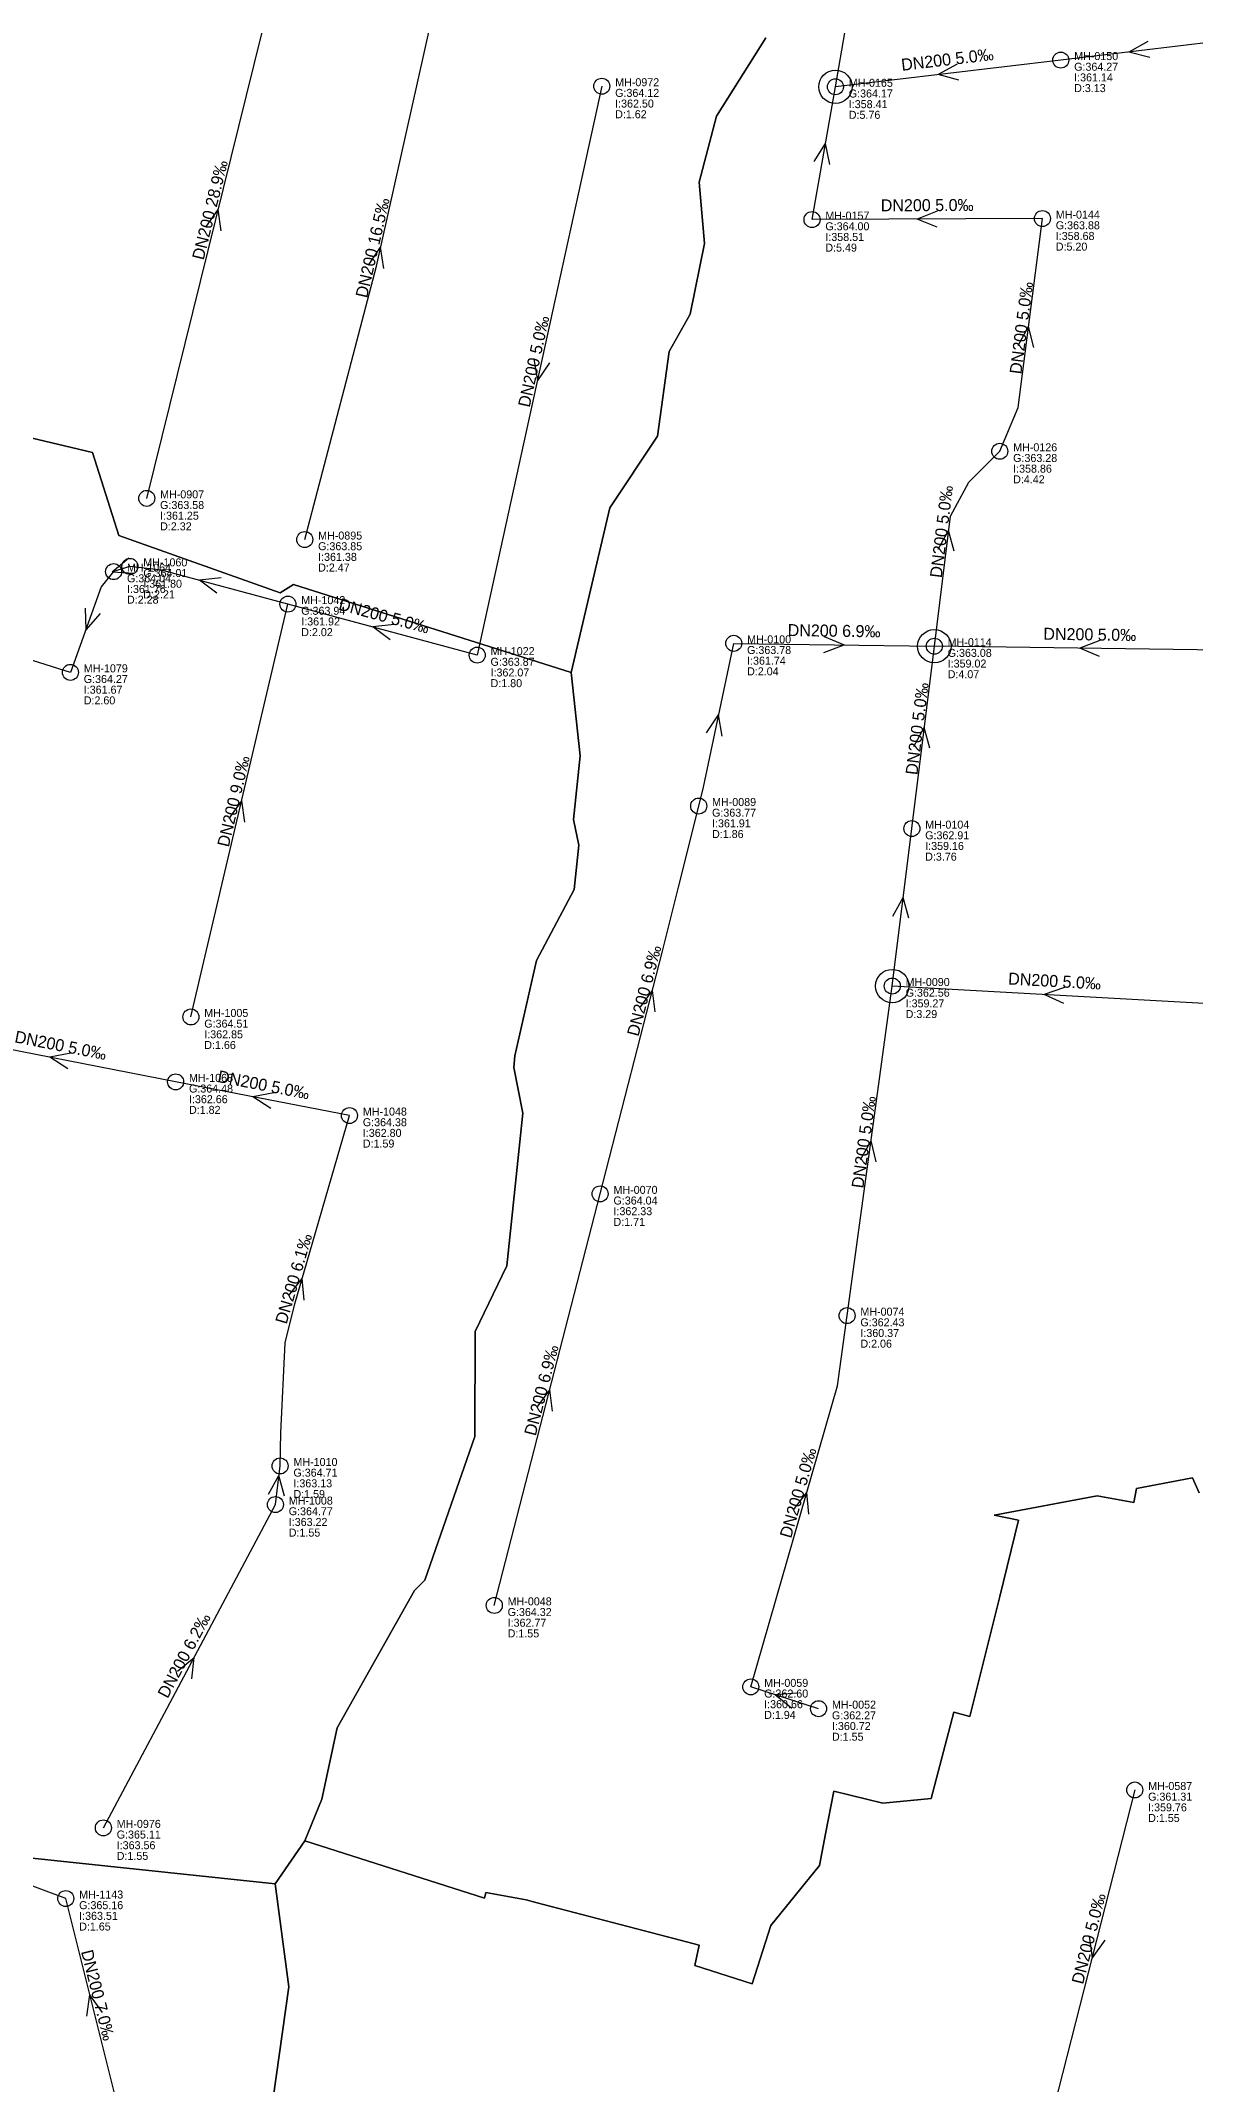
# Model space of a CAD drawing. Header units: metres. Extents: x 449148 to 451990, y 2566737 to 2570847.
# Drawn here: x 450212.8 to 450385.7, y 2568924 to 2569230.3 of the extents above; entities that cross this region are included whole.
import ezdxf
from ezdxf.enums import TextEntityAlignment as Align

# ---------------------------------------------------------------- set-up
doc = ezdxf.new("R2010")
doc.units = ezdxf.units.M
for name, color, linetype in [('SEW-CATCHMENT', 4, 'Continuous'), ('SEW-DROP', 6, 'Continuous'), ('SEW-LABEL', 2, 'Continuous'), ('SEW-MH', 7, 'Continuous'), ('SEW-MH-LABEL', 8, 'Continuous'), ('SEW-PIPE-DN200', 3, 'Continuous')]:
    doc.layers.add(name, color=color, linetype=linetype)

msp = doc.modelspace()

# ---------------------------------------------------------------- linework, layer by layer
at = {"layer": 'SEW-CATCHMENT'}
for points in [[(450321.42, 2569230.76), (450314, 2569219.04), (450311.44, 2569209.12), (450312.23, 2569199.96), (450310.06, 2569189.32), (450306.91, 2569183.74), (450305.16, 2569171.07), (450298.01, 2569160.33), (450292.23, 2569135.6), (450250.65, 2569148.8), (450248.62, 2569147.55), (450224.46, 2569156.15), (450220.53, 2569168.62), (450151.56, 2569184.99), (450162.42, 2569232.29), (450173.77, 2569229.74), (450175.18, 2569235.34)], [(450386.36, 2569012.64), (450385.37, 2569014.86), (450376.93, 2569013.27), (450376.53, 2569011.18), (450371.61, 2569012.08), (450371.07, 2569012.17), (450355.64, 2569009.28), (450359.29, 2569008.52), (450356.46, 2568997.1), (450351.99, 2568979.07), (450349.56, 2568979.72), (450349.56, 2568979.72), (450346.2, 2568966.79), (450338.93, 2568966.07), (450331.59, 2568967.91), (450330.34, 2568961.51), (450329.43, 2568956.74), (450322.17, 2568947.75), (450319.38, 2568939.01), (450310.78, 2568941.77), (450311.44, 2568944.78), (450307.6, 2568945.79), (450286.92, 2568951.21), (450285.5, 2568951.58), (450279.43, 2568952.7), (450279.27, 2568951.86), (450252.35, 2568960.47), (450254.87, 2568966.7), (450257.15, 2568977.39), (450268.76, 2568997.96), (450270.31, 2568999.52), (450277.79, 2569021.06), (450277.83, 2569036.83), (450282.58, 2569046.68), (450285.01, 2569069.56), (450283.66, 2569076.4), (450283.82, 2569078.12), (450287.05, 2569092.46), (450292.67, 2569103.07), (450293.37, 2569109.73), (450292.57, 2569113.56), (450293.6, 2569123.1), (450292.23, 2569135.6), (450298.01, 2569160.33), (450305.16, 2569171.07), (450306.91, 2569183.74), (450310.06, 2569189.32), (450312.23, 2569199.96), (450311.44, 2569209.12), (450314, 2569219.04), (450321.42, 2569230.76)], [(450151.56, 2569184.99), (450220.53, 2569168.62), (450224.46, 2569156.15), (450248.62, 2569147.55), (450250.65, 2569148.8), (450292.23, 2569135.6), (450293.6, 2569123.1), (450292.57, 2569113.56), (450293.37, 2569109.73), (450292.67, 2569103.07), (450287.05, 2569092.46), (450283.82, 2569078.12), (450283.66, 2569076.4), (450285.01, 2569069.56), (450282.58, 2569046.68), (450277.83, 2569036.83), (450277.79, 2569021.06), (450270.31, 2568999.52), (450268.76, 2568997.96), (450257.15, 2568977.39), (450254.87, 2568966.7), (450252.35, 2568960.47), (450247.88, 2568953.98), (450206.74, 2568958.36)], [(450247.08, 2568918.34), (450249.92, 2568938.57), (450247.88, 2568953.98), (450252.35, 2568960.47), (450279.27, 2568951.86), (450279.43, 2568952.7), (450285.5, 2568951.58), (450286.92, 2568951.21), (450307.6, 2568945.79), (450311.44, 2568944.78), (450310.78, 2568941.77), (450319.38, 2568939.01), (450322.17, 2568947.75), (450329.43, 2568956.74), (450330.34, 2568961.51), (450331.59, 2568967.91), (450338.93, 2568966.07), (450346.2, 2568966.79), (450349.56, 2568979.72), (450351.99, 2568979.07), (450356.46, 2568997.1), (450359.29, 2569008.52), (450355.64, 2569009.28), (450371.07, 2569012.17), (450371.61, 2569012.08), (450376.53, 2569011.18), (450376.93, 2569013.27), (450385.37, 2569014.86), (450386.36, 2569012.64)], [(450206.74, 2568958.36), (450247.88, 2568953.98), (450249.92, 2568938.57), (450247.08, 2568918.34)]]:
    msp.add_lwpolyline(points, dxfattribs=at)
at = {"layer": 'SEW-DROP'}
for centre in [(450331.84, 2569223.43), (450346.66, 2569139.56), (450340.36, 2569088.61)]:
    msp.add_circle(centre, 2.5, dxfattribs=at)
at = {"layer": 'SEW-LABEL'}
for p, q in [((450378.65, 2569230.2), (450375.81, 2569228.65)), ((450378.94, 2569227.81), (450375.81, 2569228.65)), ((450350.07, 2569226.81), (450347.23, 2569225.26)), ((450350.35, 2569224.42), (450347.23, 2569225.26)), ((450328.64, 2569212.21), (450330.35, 2569214.95)), ((450331.01, 2569211.79), (450330.35, 2569214.95)), ((450237.47, 2569202.41), (450239.35, 2569205.03)), ((450239.8, 2569201.83), (450239.35, 2569205.03)), ((450347.09, 2569204.8), (450344.09, 2569203.59)), ((450347.1, 2569202.4), (450344.09, 2569203.59)), ((450261.85, 2569196.71), (450263.69, 2569199.37)), ((450264.19, 2569196.18), (450263.69, 2569199.37)), ((450359.21, 2569184.64), (450360.78, 2569187.47)), ((450361.59, 2569184.34), (450360.78, 2569187.47)), ((450286.64, 2569182.59), (450287.18, 2569179.4)), ((450288.99, 2569182.07), (450287.18, 2569179.4)), ((450347.24, 2569154.1), (450348.8, 2569156.93)), ((450349.63, 2569153.8), (450348.8, 2569156.93)), ((450225.95, 2569152.74), (450223.47, 2569150.67)), ((450226.7, 2569150.46), (450223.47, 2569150.67)), ((450239.78, 2569149.82), (450236.57, 2569149.44)), ((450239.16, 2569147.5), (450236.57, 2569149.44)), ((450219.39, 2569145.25), (450219.5, 2569142.02)), ((450221.64, 2569144.44), (450219.5, 2569142.02)), ((450265.74, 2569142.81), (450262.53, 2569142.44)), ((450265.11, 2569140.5), (450262.53, 2569142.44)), ((450330.11, 2569138.6), (450333.13, 2569139.76)), ((450330.15, 2569141), (450333.13, 2569139.76)), ((450371.45, 2569140.41), (450368.44, 2569139.26)), ((450371.42, 2569138.01), (450368.44, 2569139.26)), ((450312.54, 2569126.56), (450314.33, 2569129.25)), ((450314.89, 2569126.07), (450314.33, 2569129.25)), ((450343.6, 2569124.54), (450345.16, 2569127.37)), ((450345.98, 2569124.25), (450345.16, 2569127.37)), ((450241.01, 2569113.74), (450242.87, 2569116.38)), ((450243.35, 2569113.19), (450242.87, 2569116.38)), ((450340.45, 2569099.07), (450342.01, 2569101.9)), ((450342.83, 2569098.77), (450342.01, 2569101.9)), ((450302.52, 2569085.35), (450304.43, 2569087.95)), ((450304.84, 2569084.75), (450304.43, 2569087.95)), ((450366.19, 2569088.38), (450363.13, 2569087.34)), ((450366.06, 2569085.98), (450363.13, 2569087.34)), ((450217.27, 2569078.53), (450214.1, 2569077.93)), ((450216.81, 2569076.18), (450214.1, 2569077.93)), ((450247.69, 2569072.61), (450244.52, 2569072)), ((450247.24, 2569070.25), (450244.52, 2569072)), ((450335.58, 2569062.58), (450337.17, 2569065.39)), ((450337.96, 2569062.25), (450337.17, 2569065.39)), ((450249.95, 2569042.2), (450251.94, 2569044.74)), ((450252.25, 2569041.53), (450251.94, 2569044.74)), ((450287.12, 2569025.45), (450289.03, 2569028.05)), ((450289.44, 2569024.85), (450289.03, 2569028.05)), ((450246.9, 2569012.41), (450248.45, 2569015.24)), ((450249.28, 2569012.12), (450248.45, 2569015.24)), ((450325.55, 2569010.09), (450327.53, 2569012.65)), ((450327.85, 2569009.43), (450327.53, 2569012.65)), ((450233.27, 2568985.87), (450235.74, 2568987.95)), ((450235.39, 2568984.74), (450235.74, 2568987.95)), ((450326.04, 2568982.58), (450322.81, 2568982.35)), ((450325.3, 2568980.29), (450322.81, 2568982.35)), ((450369.87, 2568946.13), (450370.29, 2568942.93)), ((450372.19, 2568945.54), (450370.29, 2568942.93)), ((450219.67, 2568934.15), (450220.11, 2568937.35)), ((450222, 2568934.73), (450220.11, 2568937.35))]:
    msp.add_line(p, q, dxfattribs=at)
at = {"layer": 'SEW-MH'}
for centre in [(450365.61, 2569227.44), (450296.83, 2569223.52), (450331.84, 2569223.43), (450328.33, 2569203.52), (450362.86, 2569203.67), (450356.47, 2569168.78), (450228.64, 2569161.73), (450252.32, 2569155.55), (450223.68, 2569150.74), (450226.12, 2569151.53), (450249.79, 2569145.87), (450278.16, 2569138.22), (450316.6, 2569139.99), (450346.66, 2569139.56), (450217.2, 2569135.64), (450311.35, 2569115.6), (450343.29, 2569112.21), (450340.36, 2569088.61), (450235.26, 2569083.97), (450232.97, 2569074.24), (450259.02, 2569069.19), (450296.58, 2569057.45), (450333.58, 2569039.19), (450248.62, 2569016.65), (450247.92, 2569010.86), (450280.72, 2568995.75), (450319.16, 2568983.53), (450329.32, 2568980.26), (450376.7, 2568968.07), (450222.14, 2568962.39), (450216.51, 2568951.8)]:
    msp.add_circle(centre, 1.2, dxfattribs=at)
at = {"layer": 'SEW-PIPE-DN200'}
for points in [[(450331.84, 2569223.43), (450336.2, 2569248.66)], [(450228.64, 2569161.73), (450249.35, 2569245.42)], [(450252.32, 2569155.55), (450263.05, 2569196.55), (450272.93, 2569240.62)], [(450389, 2569230.22), (450365.61, 2569227.44)], [(450365.61, 2569227.44), (450331.84, 2569223.43)], [(450296.83, 2569223.52), (450278.16, 2569138.22)], [(450328.33, 2569203.52), (450331.84, 2569223.43)], [(450362.86, 2569203.67), (450328.33, 2569203.52)], [(450356.47, 2569168.78), (450356.47, 2569168.78), (450359.22, 2569175.34), (450362.86, 2569203.67)], [(450346.66, 2569139.56), (450349.06, 2569159.05), (450351.82, 2569164.13), (450356.47, 2569168.78)], [(450226.12, 2569151.53), (450223.68, 2569150.74)], [(450249.79, 2569145.87), (450230.86, 2569150.98), (450226.12, 2569151.53)], [(450223.68, 2569150.74), (450223.68, 2569150.74), (450221.81, 2569148.45), (450217.2, 2569135.64)], [(450235.26, 2569083.97), (450249.79, 2569145.87)], [(450278.16, 2569138.22), (450249.79, 2569145.87)], [(450217.2, 2569135.64), (450192.16, 2569143.49)], [(450311.35, 2569115.6), (450312.05, 2569118.42), (450316.6, 2569139.99)], [(450316.6, 2569139.99), (450346.66, 2569139.56)], [(450343.29, 2569112.21), (450346.66, 2569139.56)], [(450393.21, 2569138.9), (450346.66, 2569139.56)], [(450296.58, 2569057.45), (450305.94, 2569093.84), (450308.32, 2569103.41), (450311.35, 2569115.6)], [(450340.36, 2569088.61), (450343.29, 2569112.21)], [(450333.58, 2569039.19), (450340.36, 2569088.61)], [(450388.89, 2569085.91), (450340.36, 2569088.61)], [(450232.97, 2569074.24), (450198.17, 2569081.05)], [(450259.02, 2569069.19), (450232.97, 2569074.24)], [(450248.62, 2569016.65), (450248.72, 2569021.64), (450249.38, 2569035.12), (450250.84, 2569040.95), (450259.02, 2569069.19)], [(450280.72, 2568995.75), (450296.58, 2569057.45)], [(450319.16, 2568983.53), (450332.13, 2569028.66), (450333.58, 2569039.19)], [(450247.92, 2569010.86), (450248.62, 2569016.65)], [(450222.14, 2568962.39), (450247.92, 2569010.86)], [(450329.32, 2568980.26), (450319.16, 2568983.53)], [(450376.7, 2568968.07), (450364.61, 2568920.68)], [(450216.51, 2568951.8), (450192.62, 2568960.7)], [(450224.44, 2568920), (450216.51, 2568951.8)]]:
    msp.add_lwpolyline(points, dxfattribs=at)

# ---------------------------------------------------------------- texts
at = {"layer": 'SEW-LABEL'}
for s, rotation, p in [('DN200 5.0‰', 6.7679, (450348.72, 2569226.64)), ('DN200 28.9‰', 76.1028, (450238.99, 2569204.77)), ('DN200 16.5‰', 77.0612, (450263.36, 2569199.11)), ('DN200 5.0‰', 0.2486, (450345.59, 2569204.79)), ('DN200 5.0‰', 82.6941, (450360.59, 2569187.18)), ('DN200 5.0‰', 77.6559, (450287.5, 2569182.07)), ('DN200 5.0‰', 82.9691, (450348.62, 2569156.64)), ('DN200 5.0‰', 344.8932, (450263.98, 2569143.24)), ('DN200 6.9‰', -0.8124, (450331.63, 2569140.98)), ('DN200 5.0‰', 359.1874, (450369.94, 2569140.43)), ('DN200 5.0‰', 82.9691, (450344.97, 2569127.09)), ('DN200 9.0‰', 76.784, (450242.52, 2569116.12)), ('DN200 6.9‰', 75.5824, (450304.05, 2569087.7)), ('DN200 5.0‰', 356.8203, (450364.63, 2569088.46)), ('DN200 5.0‰', 348.9164, (450215.57, 2569078.84)), ('DN200 5.0‰', 349.034, (450245.99, 2569072.91)), ('DN200 5.0‰', 82.1851, (450336.97, 2569065.1)), ('DN200 6.1‰', 73.8464, (450251.52, 2569044.5)), ('DN200 6.9‰', 75.5824, (450288.65, 2569027.8)), ('DN200 5.0‰', 73.9667, (450327.11, 2569012.4)), ('DN200 6.2‰', 61.995, (450235.03, 2568987.83)), ('DN200 5.0‰', 75.6879, (450370.66, 2568945.58)), ('DN200 7.0‰', 283.9953, (450220.47, 2568937.1))]:
    msp.add_text(s, height=1.8, rotation=rotation, dxfattribs=at).set_placement(p, align=Align.CENTER)
at = {"layer": 'SEW-MH-LABEL'}
for s, p in [('MH-0150', (450367.61, 2569227.44)), ('MH-0972', (450298.83, 2569223.52)), ('MH-0165', (450333.84, 2569223.43)), ('G:364.27', (450367.61, 2569225.84)), ('I:361.14', (450367.61, 2569224.24)), ('G:364.12', (450298.83, 2569221.92)), ('I:362.50', (450298.83, 2569220.32)), ('G:364.17', (450333.84, 2569221.83)), ('D:3.13', (450367.61, 2569222.64)), ('D:1.62', (450298.83, 2569218.72)), ('D:5.76', (450333.84, 2569218.63)), ('I:358.41', (450333.84, 2569220.23)), ('G:364.00', (450330.33, 2569201.92)), ('MH-0157', (450330.33, 2569203.52)), ('G:363.88', (450364.86, 2569202.07)), ('MH-0144', (450364.86, 2569203.67)), ('I:358.51', (450330.33, 2569200.32)), ('D:5.20', (450364.86, 2569198.87)), ('I:358.68', (450364.86, 2569200.47)), ('D:5.49', (450330.33, 2569198.72)), ('MH-0126', (450358.47, 2569168.78)), ('G:363.28', (450358.47, 2569167.18)), ('I:358.86', (450358.47, 2569165.58)), ('D:4.42', (450358.47, 2569163.98)), ('G:363.58', (450230.64, 2569160.13)), ('MH-0907', (450230.64, 2569161.73)), ('D:2.32', (450230.64, 2569156.93)), ('I:361.25', (450230.64, 2569158.53)), ('G:363.85', (450254.32, 2569153.95)), ('MH-0895', (450254.32, 2569155.55)), ('MH-1064', (450225.68, 2569150.74)), ('G:364.01', (450228.12, 2569149.93)), ('MH-1060', (450228.12, 2569151.53)), ('D:2.47', (450254.32, 2569150.75)), ('I:361.38', (450254.32, 2569152.35)), ('G:364.04', (450225.68, 2569149.14)), ('I:361.76', (450225.68, 2569147.54)), ('I:361.80', (450228.12, 2569148.33)), ('D:2.28', (450225.68, 2569145.94)), ('D:2.21', (450228.12, 2569146.73)), ('G:363.94', (450251.79, 2569144.27)), ('MH-1042', (450251.79, 2569145.87)), ('D:2.02', (450251.79, 2569141.07)), ('I:361.92', (450251.79, 2569142.67)), ('MH-1022', (450280.16, 2569138.22)), ('G:363.78', (450318.6, 2569138.39)), ('MH-0100', (450318.6, 2569139.99)), ('G:363.08', (450348.66, 2569137.96)), ('MH-0114', (450348.66, 2569139.56)), ('MH-1079', (450219.2, 2569135.64)), ('G:363.87', (450280.16, 2569136.62)), ('I:362.07', (450280.16, 2569135.02)), ('D:2.04', (450318.6, 2569135.19)), ('I:361.74', (450318.6, 2569136.79)), ('D:4.07', (450348.66, 2569134.76)), ('I:359.02', (450348.66, 2569136.36)), ('G:364.27', (450219.2, 2569134.04)), ('I:361.67', (450219.2, 2569132.44)), ('D:1.80', (450280.16, 2569133.42)), ('D:2.60', (450219.2, 2569130.84)), ('G:363.77', (450313.35, 2569114)), ('MH-0089', (450313.35, 2569115.6)), ('D:1.86', (450313.35, 2569110.8)), ('I:361.91', (450313.35, 2569112.4)), ('G:362.91', (450345.29, 2569110.61)), ('MH-0104', (450345.29, 2569112.21)), ('D:3.76', (450345.29, 2569107.41)), ('I:359.16', (450345.29, 2569109.01)), ('MH-0090', (450342.36, 2569088.61)), ('G:362.56', (450342.36, 2569087.01)), ('MH-1005', (450237.26, 2569083.97)), ('D:3.29', (450342.36, 2569083.81)), ('I:359.27', (450342.36, 2569085.41)), ('G:364.51', (450237.26, 2569082.37)), ('I:362.85', (450237.26, 2569080.77)), ('D:1.66', (450237.26, 2569079.17)), ('MH-1068', (450234.97, 2569074.24)), ('G:364.48', (450234.97, 2569072.64)), ('I:362.66', (450234.97, 2569071.04)), ('D:1.82', (450234.97, 2569069.44)), ('G:364.38', (450261.02, 2569067.59)), ('MH-1048', (450261.02, 2569069.19)), ('D:1.59', (450261.02, 2569064.39)), ('I:362.80', (450261.02, 2569065.99)), ('G:364.04', (450298.58, 2569055.85)), ('MH-0070', (450298.58, 2569057.45)), ('D:1.71', (450298.58, 2569052.65)), ('I:362.33', (450298.58, 2569054.25)), ('G:362.43', (450335.58, 2569037.59)), ('MH-0074', (450335.58, 2569039.19)), ('D:2.06', (450335.58, 2569034.39)), ('I:360.37', (450335.58, 2569035.99)), ('G:364.71', (450250.62, 2569015.05)), ('MH-1010', (450250.62, 2569016.65)), ('I:363.13', (450250.62, 2569013.45)), ('G:364.77', (450249.92, 2569009.26)), ('MH-1008', (450249.92, 2569010.86)), ('D:1.59', (450250.62, 2569011.85)), ('D:1.55', (450249.92, 2569006.06)), ('I:363.22', (450249.92, 2569007.66)), ('G:364.32', (450282.72, 2568994.15)), ('MH-0048', (450282.72, 2568995.75)), ('D:1.55', (450282.72, 2568990.95)), ('I:362.77', (450282.72, 2568992.55)), ('G:362.60', (450321.16, 2568981.93)), ('MH-0059', (450321.16, 2568983.53)), ('D:1.94', (450321.16, 2568978.73)), ('I:360.66', (450321.16, 2568980.33)), ('G:362.27', (450331.32, 2568978.66)), ('MH-0052', (450331.32, 2568980.26)), ('D:1.55', (450331.32, 2568975.46)), ('I:360.72', (450331.32, 2568977.06)), ('G:361.31', (450378.7, 2568966.47)), ('MH-0587', (450378.7, 2568968.07)), ('D:1.55', (450378.7, 2568963.27)), ('I:359.76', (450378.7, 2568964.87)), ('G:365.11', (450224.14, 2568960.79)), ('MH-0976', (450224.14, 2568962.39)), ('D:1.55', (450224.14, 2568957.59)), ('I:363.56', (450224.14, 2568959.19)), ('MH-1143', (450218.51, 2568951.8)), ('G:365.16', (450218.51, 2568950.2)), ('I:363.51', (450218.51, 2568948.6)), ('D:1.65', (450218.51, 2568947))]:
    msp.add_text(s, height=1.2, dxfattribs=at).set_placement(p)

doc.saveas('drawing.dxf')
